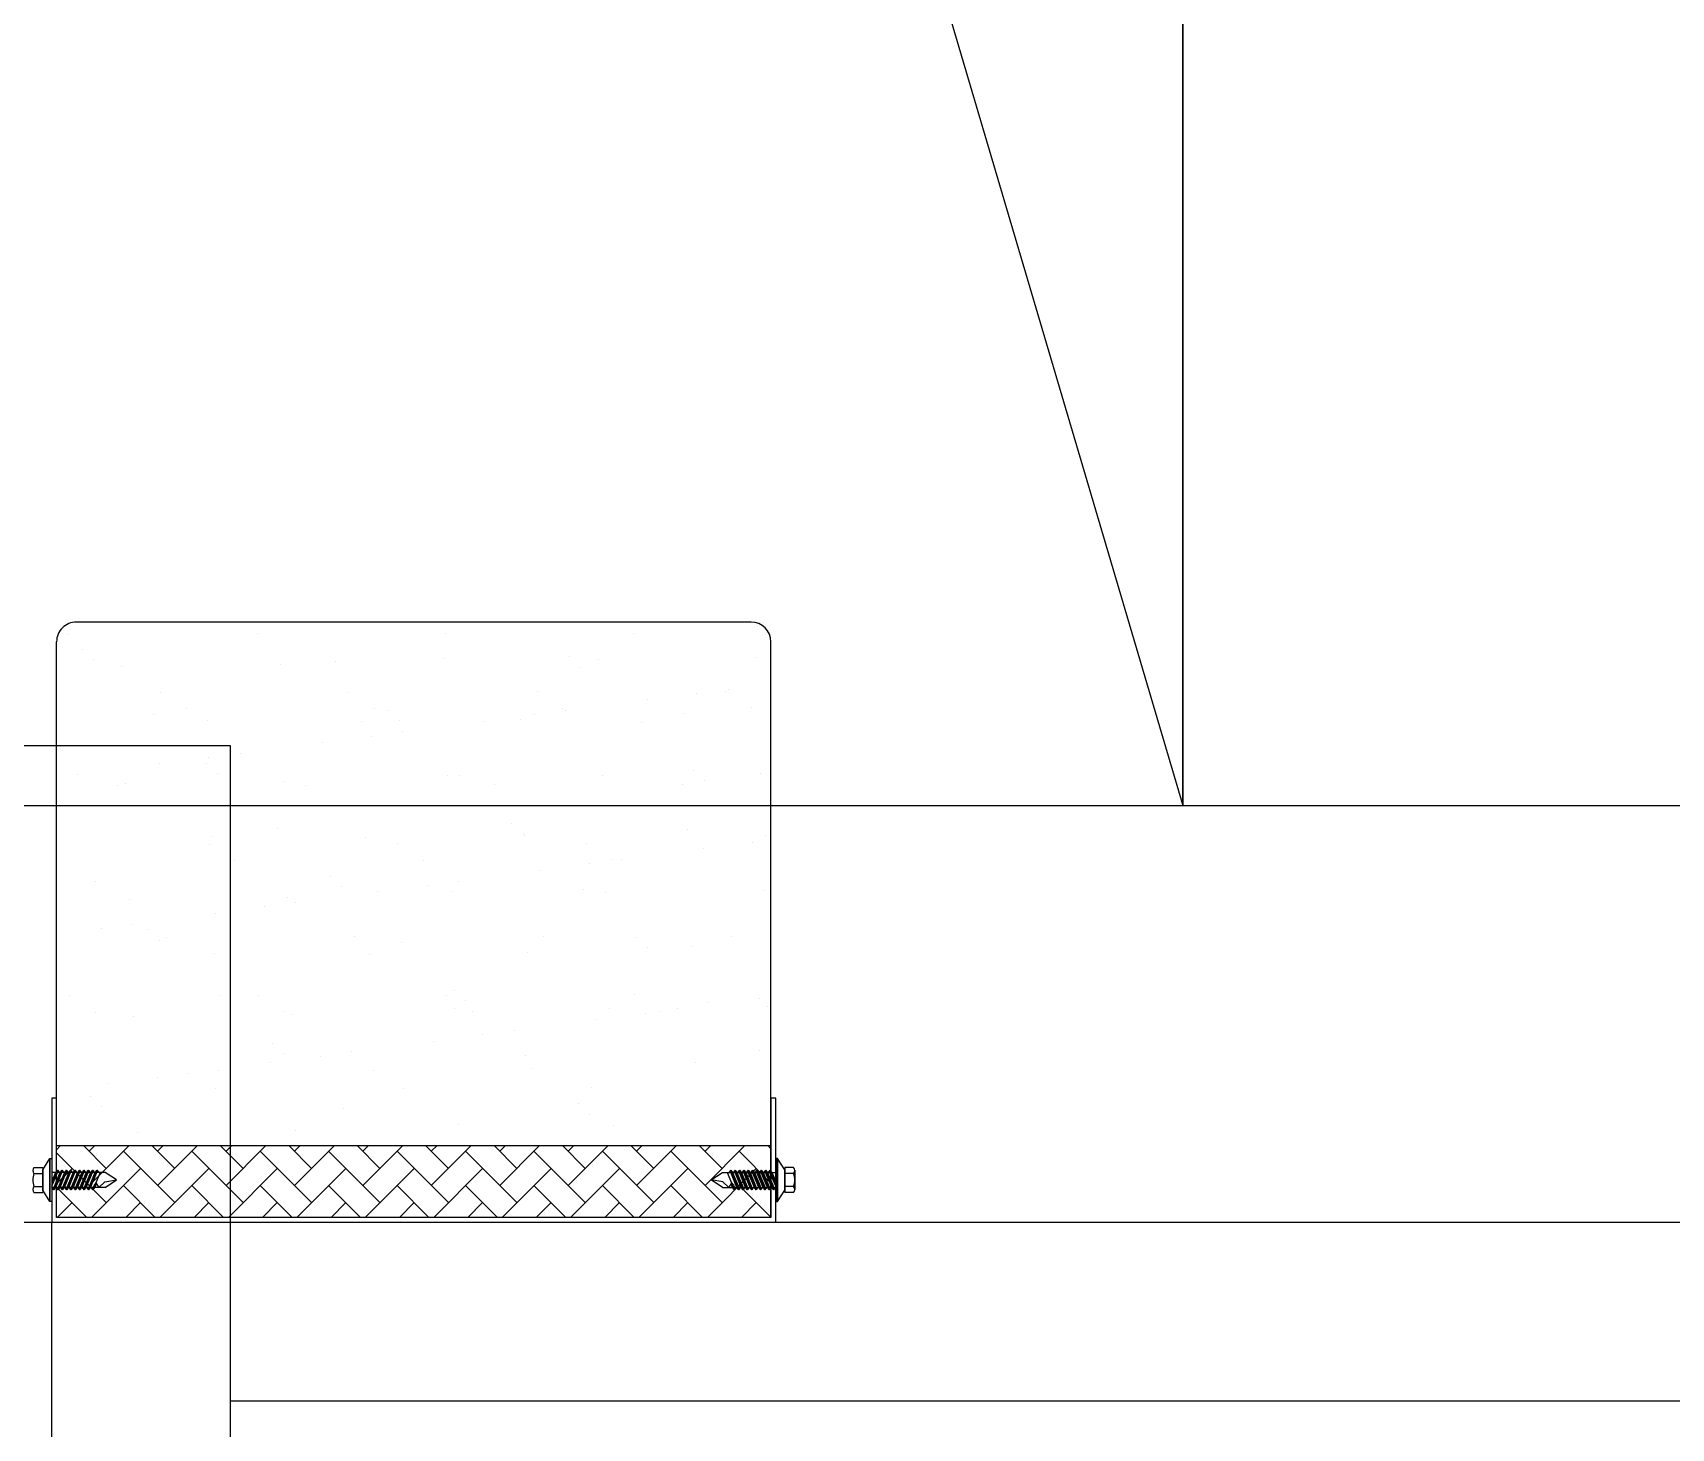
# Model space of a CAD drawing. Header units: millimetres. Extents: x -27104 to 125781, y -3376 to 46996.
# Drawn here: x 118658.16 to 118671.62, y 18692.03 to 18703.49 of the extents above; entities that cross this region are included whole.
import ezdxf

# ---------------------------------------------------------------- set-up
doc = ezdxf.new("R2010")
doc.units = ezdxf.units.MM
doc.header["$LTSCALE"] = 100
doc.header["$MEASUREMENT"] = 0
doc.layers.get('0').update_dxf_attribs({"linetype": 'CONTINUOUS'})
for name, color, linetype in [('ELE7 (0.07)', 8, 'CONTINUOUS'), ('ELE9', 9, 'CONTINUOUS'), ('FIN(패널-T75 글라스울)', 6, 'CONTINUOUS'), ('OVERHEAD DOOR - ELE', 9, 'CONTINUOUS'), ('OVERHEAD DOOR - ETC', 252, 'CONTINUOUS'), ('주차-화물', 251, 'CONTINUOUS')]:
    doc.layers.add(name, color=color, linetype=linetype)

# ---------------------------------------------------------------- blocks, each defined once
blk = doc.blocks.new('A$C9dd89177')
at = {"layer": '주차-화물', "ltscale": 0.1}
blk.add_lwpolyline([(-0.0097447670996189, 7.44112767279e-05), (10999.9902552329, 7.44112767279e-05), (10999.9902552329, 3250.000074411277), (-0.0097447680309415, 3250.000074411277), (-0.0097447670996189, 7.44112767279e-05), (10999.9902552329, 3250.000074411277)], dxfattribs=at)
blk = doc.blocks.new('A$Ca9da7916')
at = {"layer": 'ELE7 (0.07)', "ltscale": 0.002}
blk.add_line((227.000772931613, 4275.000364996493), (227.0007729325371, 6725.000365003943), dxfattribs=at)
at = {"layer": 'FIN(패널-T75 글라스울)'}
for p, q in [((227.0007730070429, 6650.0003650859), (227.0007730070429, 7675.0003650859)), ((302.0007730061116, 6725.0003650859), (302.0007730061116, 7675.0003650859)), ((702.0007728915589, 6725.0003650859), (227.0007729325371, 6725.0003650859)), ((702.0007728878336, 6650.0003650859), (227.0007729325371, 6650.0003650859))]:
    blk.add_line(p, q, dxfattribs=at)
at = {"layer": 'OVERHEAD DOOR - ELE', "ltscale": 0.002}
for p, q in [((27.0007729334684, 6725.000365003943), (27.00077293161303, 4275.000364996493)), ((227.0007729325371, 6725.000365003943), (27.00077293253707, 6725.000365003943))]:
    blk.add_line(p, q, dxfattribs=at)
at = {"layer": 'OVERHEAD DOOR - ETC'}
for p, q in [((205.0037936139779, 6957.800365209579), (200.3037936109977, 6954.800365209579)), ((204.0537936109977, 6961.50036521256), (204.0537936109977, 6957.800365209579)), ((204.0537936109977, 6957.800365209579), (214.5537936109977, 6957.800365209579)), ((213.6037936080174, 6957.800365209579), (205.0037936139779, 6957.800365209579)), ((205.23347421176, 6962.00036522001), (213.3741130027847, 6962.00036522001)), ((206.5902473498063, 6961.50036521256), (206.5902473498063, 6957.800365209579)), ((212.017339872189, 6961.50036521256), (212.017339872189, 6957.800365209579)), ((218.3037936109977, 6954.800365209579), (213.6037936080174, 6957.800365209579)), ((214.5537936109977, 6961.50036521256), (214.5537936109977, 6957.800365209579)), ((225.0007729325371, 6952.00036521256), (-16.66589373909665, 6952.00036521256)), ((195.0007729250865, 6952.00036521256), (195.0007729325371, 6652.00036522001)), ((195.0007729325371, 6952.00036521256), (225.0007729325371, 6952.00036521256)), ((218.3037936109977, 6954.800365209579), (200.3037936109977, 6954.800365209579)), ((200.3037936109977, 6954.800365209579), (200.3037936109977, 6954.00036521256)), ((200.3037936109977, 6954.800365209579), (218.3037936109977, 6954.800365209579)), ((200.3037936109977, 6954.00036521256), (218.3037936109977, 6954.00036521256)), ((205.1537936050372, 6951.600485667586), (211.0583949480133, 6954.00036521256)), ((205.1537936050372, 6949.767485670745), (213.4537936095076, 6953.184911541641)), ((205.1537936050372, 6949.767485670745), (213.4537936095076, 6953.184911541641)), ((205.1537936050372, 6951.600485667586), (206.1537936050372, 6952.404585875571)), ((206.1537936050372, 6951.198435567319), (205.1537936050372, 6951.600485667586)), ((205.1537936050372, 6951.600485667586), (206.1537936050372, 6950.796385459602)), ((206.1537936050372, 6951.600485667586), (205.1537936050372, 6951.600485667586)), ((205.1537936050372, 6947.934485666454), (213.4537936095076, 6951.3519115448)), ((205.1537936050372, 6947.934485666454), (213.4537936095076, 6951.3519115448)), ((205.1537936050372, 6949.767485670745), (206.1537936050372, 6950.571585871279)), ((206.1537936050372, 6949.365435563028), (205.1537936050372, 6949.767485670745)), ((205.1537936050372, 6949.767485670745), (206.1537936050372, 6948.963385462761)), ((206.1537936050372, 6949.767485670745), (205.1537936050372, 6949.767485670745)), ((206.1537936050372, 6952.404585875571), (206.1537936050372, 6954.00036521256)), ((211.939234467216, 6954.00036521256), (206.1537936050372, 6951.600485667586)), ((206.1537936050372, 6952.404585875571), (210.0007729325371, 6954.00036521256)), ((206.1537936050372, 6950.571585871279), (212.4537936095076, 6953.184911541641)), ((212.4537936095076, 6952.380811341107), (206.1537936050372, 6949.767485670745)), ((206.1537936050372, 6950.571585871279), (206.1537936050372, 6951.600485667586)), ((206.1537936050372, 6948.738585874438), (212.4537936095076, 6951.3519115448)), ((212.4537936095076, 6950.547811336815), (206.1537936050372, 6947.934485666454)), ((206.1537936050372, 6948.738585874438), (206.1537936050372, 6949.767485670745)), ((212.4537936095076, 6953.184911541641), (212.4537936095076, 6954.00036521256)), ((213.4537936095076, 6953.184911541641), (212.4537936095076, 6953.989011749625)), ((212.4537936095076, 6953.586961649358), (213.4537936095076, 6953.184911541641)), ((213.4537936095076, 6953.184911541641), (212.4537936095076, 6952.380811341107)), ((212.4537936095076, 6953.184911541641), (213.4537936095076, 6953.184911541641)), ((212.4537936095076, 6951.3519115448), (212.4537936095076, 6952.380811341107)), ((213.4537936095076, 6951.3519115448), (212.4537936095076, 6952.156011752784)), ((212.4537936095076, 6951.753961645067), (213.4537936095076, 6951.3519115448)), ((213.4537936095076, 6951.3519115448), (212.4537936095076, 6950.547811336815)), ((212.4537936095076, 6951.3519115448), (213.4537936095076, 6951.3519115448)), ((212.4537936095076, 6949.518911547959), (212.4537936095076, 6950.547811336815)), ((213.4537936095076, 6949.518911547959), (212.4537936095076, 6950.323011748493)), ((212.4537936095076, 6949.920961648226), (213.4537936095076, 6949.518911547959)), ((218.3037936109977, 6954.00036521256), (218.3037936109977, 6954.800365209579)), ((225.0007729325371, 6952.00036521256), (225.0007729325371, 6652.00036522001)), ((-24.99922706746293, 6943.667031876743), (-24.99922706746293, 6660.333698540926)), ((205.1537936050372, 6946.101485669613), (213.4537936095076, 6949.518911547959)), ((205.1537936050372, 6946.101485669613), (213.4537936095076, 6949.518911547959)), ((205.1537936050372, 6947.934485666454), (206.1537936050372, 6948.738585874438)), ((206.1537936050372, 6947.532435566187), (205.1537936050372, 6947.934485666454)), ((205.1537936050372, 6947.934485666454), (206.1537936050372, 6947.130385458469)), ((206.1537936050372, 6947.934485666454), (205.1537936050372, 6947.934485666454)), ((205.1537936050372, 6944.268485665321), (213.4537936095076, 6947.685911543667)), ((205.1537936050372, 6944.268485665321), (213.4537936095076, 6947.685911543667)), ((205.1537936050372, 6946.101485669613), (206.1537936050372, 6946.905585870147)), ((206.1537936050372, 6945.699435561895), (205.1537936050372, 6946.101485669613)), ((205.1537936050372, 6946.101485669613), (206.1537936050372, 6945.297385461628)), ((206.1537936050372, 6946.101485669613), (205.1537936050372, 6946.101485669613)), ((205.1537936050372, 6942.43548566848), (213.4537936095076, 6945.852911546826)), ((205.1537936050372, 6942.43548566848), (213.4537936095076, 6945.852911546826)), ((205.1537936050372, 6944.268485665321), (206.1537936050372, 6945.072585873306)), ((206.1537936050372, 6943.866435565054), (205.1537936050372, 6944.268485665321)), ((205.1537936050372, 6944.268485665321), (206.1537936050372, 6943.464385464787)), ((206.1537936050372, 6944.268485665321), (205.1537936050372, 6944.268485665321)), ((205.1537936050372, 6940.602485664189), (213.4537936095076, 6944.019911542535)), ((205.1537936050372, 6940.602485664189), (213.4537936095076, 6944.019911542535)), ((205.1537936050372, 6942.43548566848), (206.1537936050372, 6943.239585876465)), ((206.1537936050372, 6946.905585870147), (212.4537936095076, 6949.518911547959)), ((212.4537936095076, 6948.714811339974), (206.1537936050372, 6946.101485669613)), ((206.1537936050372, 6946.905585870147), (206.1537936050372, 6947.934485666454)), ((206.1537936050372, 6945.072585873306), (212.4537936095076, 6947.685911543667)), ((212.4537936095076, 6946.881811335683), (206.1537936050372, 6944.268485665321)), ((206.1537936050372, 6945.072585873306), (206.1537936050372, 6946.101485669613)), ((206.1537936050372, 6943.239585876465), (212.4537936095076, 6945.852911546826)), ((212.4537936095076, 6945.048811338842), (206.1537936050372, 6942.43548566848)), ((206.1537936050372, 6943.239585876465), (206.1537936050372, 6944.268485665321)), ((206.1537936050372, 6941.406585872173), (212.4537936095076, 6944.019911542535)), ((212.4537936095076, 6943.21581133455), (206.1537936050372, 6940.602485664189)), ((213.4537936095076, 6949.518911547959), (212.4537936095076, 6948.714811339974)), ((212.4537936095076, 6949.518911547959), (213.4537936095076, 6949.518911547959)), ((212.4537936095076, 6947.685911543667), (212.4537936095076, 6948.714811339974)), ((213.4537936095076, 6947.685911543667), (212.4537936095076, 6948.490011751652)), ((212.4537936095076, 6948.087961643934), (213.4537936095076, 6947.685911543667)), ((213.4537936095076, 6947.685911543667), (212.4537936095076, 6946.881811335683)), ((212.4537936095076, 6947.685911543667), (213.4537936095076, 6947.685911543667)), ((212.4537936095076, 6945.852911546826), (212.4537936095076, 6946.881811335683)), ((213.4537936095076, 6945.852911546826), (212.4537936095076, 6946.65701174736)), ((212.4537936095076, 6946.254961647093), (213.4537936095076, 6945.852911546826)), ((213.4537936095076, 6945.852911546826), (212.4537936095076, 6945.048811338842)), ((212.4537936095076, 6945.852911546826), (213.4537936095076, 6945.852911546826)), ((212.4537936095076, 6944.019911542535), (212.4537936095076, 6945.048811338842)), ((213.4537936095076, 6944.019911542535), (212.4537936095076, 6944.824011750519)), ((212.4537936095076, 6944.421961650252), (213.4537936095076, 6944.019911542535)), ((213.4537936095076, 6944.019911542535), (212.4537936095076, 6943.21581133455)), ((212.4537936095076, 6944.019911542535), (213.4537936095076, 6944.019911542535)), ((212.4537936095076, 6942.186911545694), (212.4537936095076, 6943.21581133455)), ((213.4537936095076, 6942.186911545694), (212.4537936095076, 6942.991011753678)), ((206.1537936050372, 6942.033435560763), (205.1537936050372, 6942.43548566848)), ((205.1537936050372, 6942.43548566848), (206.1537936050372, 6941.631385460496)), ((206.1537936050372, 6942.43548566848), (205.1537936050372, 6942.43548566848)), ((205.1537936050372, 6938.769485667348), (213.4537936095076, 6942.186911545694)), ((205.1537936050372, 6938.769485667348), (213.4537936095076, 6942.186911545694)), ((205.1537936050372, 6940.602485664189), (206.1537936050372, 6941.406585872173)), ((206.1537936050372, 6940.200435563922), (205.1537936050372, 6940.602485664189)), ((205.1537936050372, 6940.602485664189), (206.1537936050372, 6939.798385463655)), ((206.1537936050372, 6940.602485664189), (205.1537936050372, 6940.602485664189)), ((205.1537936050372, 6936.936485670507), (213.4537936095076, 6940.353911541402)), ((205.1537936050372, 6936.936485670507), (213.4537936095076, 6940.353911541402)), ((205.1537936050372, 6938.769485667348), (206.1537936050372, 6939.573585875332)), ((206.1537936050372, 6938.367435567081), (205.1537936050372, 6938.769485667348)), ((205.1537936050372, 6938.769485667348), (206.1537936050372, 6937.965385459363)), ((206.1537936050372, 6938.769485667348), (205.1537936050372, 6938.769485667348)), ((205.1537936050372, 6935.103485666215), (213.4537936095076, 6938.520911544561)), ((205.1537936050372, 6935.103485666215), (213.4537936095076, 6938.520911544561)), ((205.1537936050372, 6936.936485670507), (206.1537936050372, 6937.740585871041)), ((206.1537936050372, 6936.534435562789), (205.1537936050372, 6936.936485670507)), ((205.1537936050372, 6936.936485670507), (206.1537936050372, 6936.132385462523)), ((206.1537936050372, 6936.936485670507), (205.1537936050372, 6936.936485670507)), ((205.1537936050372, 6935.103485666215), (206.1537936050372, 6935.9075858742)), ((206.1537936050372, 6941.406585872173), (206.1537936050372, 6942.43548566848)), ((206.1537936050372, 6939.573585875332), (212.4537936095076, 6942.186911545694)), ((212.4537936095076, 6941.382811337709), (206.1537936050372, 6938.769485667348)), ((206.1537936050372, 6939.573585875332), (206.1537936050372, 6940.602485664189)), ((206.1537936050372, 6937.740585871041), (212.4537936095076, 6940.353911541402)), ((212.4537936095076, 6939.549811340868), (206.1537936050372, 6936.936485670507)), ((206.1537936050372, 6937.740585871041), (206.1537936050372, 6938.769485667348)), ((206.1537936050372, 6935.9075858742), (212.4537936095076, 6938.520911544561)), ((212.4537936095076, 6937.716811336577), (206.1537936050372, 6935.103485666215)), ((206.1537936050372, 6935.9075858742), (206.1537936050372, 6936.936485670507)), ((210.4456276316123, 6935.449335128069), (213.4537936095076, 6936.68791154772)), ((210.4456276316123, 6935.449335128069), (213.4537936095076, 6936.68791154772)), ((210.4456276316123, 6935.449335128069), (211.4456276316123, 6936.253435336053)), ((211.4456276316123, 6936.253435336053), (212.4537936095076, 6936.68791154772)), ((212.4537936095076, 6935.883811339736), (211.4456276316123, 6935.449335128069)), ((212.4537936095076, 6942.588961645961), (213.4537936095076, 6942.186911545694)), ((213.4537936095076, 6942.186911545694), (212.4537936095076, 6941.382811337709)), ((212.4537936095076, 6942.186911545694), (213.4537936095076, 6942.186911545694)), ((212.4537936095076, 6940.353911541402), (212.4537936095076, 6941.382811337709)), ((213.4537936095076, 6940.353911541402), (212.4537936095076, 6941.158011749387)), ((212.4537936095076, 6940.75596164912), (213.4537936095076, 6940.353911541402)), ((213.4537936095076, 6940.353911541402), (212.4537936095076, 6939.549811340868)), ((212.4537936095076, 6940.353911541402), (213.4537936095076, 6940.353911541402)), ((212.4537936095076, 6938.520911544561), (212.4537936095076, 6939.549811340868)), ((213.4537936095076, 6938.520911544561), (212.4537936095076, 6939.325011752546)), ((212.4537936095076, 6938.922961644828), (213.4537936095076, 6938.520911544561)), ((213.4537936095076, 6938.520911544561), (212.4537936095076, 6937.716811336577)), ((212.4537936095076, 6938.520911544561), (213.4537936095076, 6938.520911544561)), ((212.4537936095076, 6936.68791154772), (212.4537936095076, 6937.716811336577)), ((213.4537936095076, 6936.68791154772), (212.4537936095076, 6937.492011748254)), ((212.4537936095076, 6937.089961647987), (213.4537936095076, 6936.68791154772)), ((213.4537936095076, 6936.68791154772), (212.4537936095076, 6935.883811339736)), ((212.4537936095076, 6936.68791154772), (213.4537936095076, 6936.68791154772)), ((212.4537936095076, 6931.631365209818), (212.4537936095076, 6935.883811339736)), ((206.1537936050372, 6934.701435565948), (205.1537936050372, 6935.103485666215)), ((205.1537936050372, 6935.103485666215), (206.1537936050372, 6934.299385458231)), ((206.1537936050372, 6935.103485666215), (205.1537936050372, 6935.103485666215)), ((206.1537936050372, 6933.672535769641), (210.4420960489588, 6935.477058231831)), ((206.1537936050372, 6931.631365209818), (206.1537936050372, 6935.103485666215)), ((209.3037936109977, 6926.831365212798), (206.1537936050372, 6931.631365209818)), ((210.0357280094104, 6931.804696731269), (209.3037936109977, 6926.831365212798)), ((212.4537936095076, 6931.631365209818), (209.3037936109977, 6926.831365212798)), ((212.4537936095076, 6934.305701546371), (210.0357280094104, 6931.804696731269)), ((210.4420960489588, 6935.477058231831), (212.4537936095076, 6934.305701546371)), ((211.4456276316123, 6935.449335128069), (210.4456276316123, 6935.449335128069)), ((209.3037936109977, 6677.169365212321), (206.1537936050372, 6672.369365215302)), ((212.4537936095076, 6672.369365215302), (209.3037936109977, 6677.169365212321)), ((210.0357280094104, 6672.19603369385), (209.3037936109977, 6677.169365212321)), ((205.1537936050372, 6668.897244758904), (206.1537936050372, 6669.701344966888)), ((206.1537936050372, 6669.299294859171), (205.1537936050372, 6668.897244758904)), ((205.1537936050372, 6668.897244758904), (213.4537936095076, 6665.479818880558)), ((205.1537936050372, 6668.897244758904), (213.4537936095076, 6665.479818880558)), ((206.1537936050372, 6668.897244758904), (205.1537936050372, 6668.897244758904)), ((205.1537936050372, 6668.897244758904), (206.1537936050372, 6668.09314455092)), ((205.1537936050372, 6667.064244754612), (206.1537936050372, 6667.868344962597)), ((206.1537936050372, 6672.369365215302), (206.1537936050372, 6668.897244758904)), ((206.1537936050372, 6670.328194655478), (210.4420960489588, 6668.523672193289)), ((212.4537936095076, 6666.283919088542), (206.1537936050372, 6668.897244758904)), ((206.1537936050372, 6668.09314455092), (206.1537936050372, 6667.064244754612)), ((206.1537936050372, 6668.09314455092), (212.4537936095076, 6665.479818880558)), ((212.4537936095076, 6669.695028878748), (210.0357280094104, 6672.19603369385)), ((210.4420960489588, 6668.523672193289), (212.4537936095076, 6669.695028878748)), ((210.4456276316123, 6668.55139529705), (213.4537936095076, 6667.312818877399)), ((210.4456276316123, 6668.55139529705), (213.4537936095076, 6667.312818877399)), ((211.4456276316123, 6668.55139529705), (210.4456276316123, 6668.55139529705)), ((210.4456276316123, 6668.55139529705), (211.4456276316123, 6667.747295089066)), ((212.4537936095076, 6668.116919085383), (211.4456276316123, 6668.55139529705)), ((211.4456276316123, 6667.747295089066), (212.4537936095076, 6667.312818877399)), ((212.4537936095076, 6672.369365215302), (212.4537936095076, 6668.116919085383)), ((213.4537936095076, 6667.312818877399), (212.4537936095076, 6668.116919085383)), ((206.1537936050372, 6667.46629486233), (205.1537936050372, 6667.064244754612)), ((205.1537936050372, 6667.064244754612), (213.4537936095076, 6663.646818883717)), ((205.1537936050372, 6667.064244754612), (213.4537936095076, 6663.646818883717)), ((206.1537936050372, 6667.064244754612), (205.1537936050372, 6667.064244754612)), ((205.1537936050372, 6667.064244754612), (206.1537936050372, 6666.260144554079)), ((205.1537936050372, 6665.231244757771), (206.1537936050372, 6666.035344965756)), ((206.1537936050372, 6665.633294858038), (205.1537936050372, 6665.231244757771)), ((205.1537936050372, 6665.231244757771), (213.4537936095076, 6661.813818879426)), ((205.1537936050372, 6665.231244757771), (213.4537936095076, 6661.813818879426)), ((206.1537936050372, 6665.231244757771), (205.1537936050372, 6665.231244757771)), ((205.1537936050372, 6665.231244757771), (206.1537936050372, 6664.427144549787)), ((205.1537936050372, 6663.398244760931), (206.1537936050372, 6664.202344961464)), ((206.1537936050372, 6663.800294861197), (205.1537936050372, 6663.398244760931)), ((205.1537936050372, 6663.398244760931), (213.4537936095076, 6659.980818882585)), ((205.1537936050372, 6663.398244760931), (213.4537936095076, 6659.980818882585)), ((206.1537936050372, 6663.398244760931), (205.1537936050372, 6663.398244760931)), ((205.1537936050372, 6663.398244760931), (206.1537936050372, 6662.594144552946)), ((205.1537936050372, 6661.565244756639), (206.1537936050372, 6662.369344964623)), ((206.1537936050372, 6661.967294864357), (205.1537936050372, 6661.565244756639)), ((205.1537936050372, 6661.565244756639), (213.4537936095076, 6658.147818878293)), ((205.1537936050372, 6661.565244756639), (213.4537936095076, 6658.147818878293)), ((206.1537936050372, 6661.565244756639), (205.1537936050372, 6661.565244756639)), ((205.1537936050372, 6661.565244756639), (206.1537936050372, 6660.761144548655)), ((212.4537936095076, 6664.450919084251), (206.1537936050372, 6667.064244754612)), ((206.1537936050372, 6666.260144554079), (206.1537936050372, 6665.231244757771)), ((206.1537936050372, 6666.260144554079), (212.4537936095076, 6663.646818883717)), ((212.4537936095076, 6662.61791908741), (206.1537936050372, 6665.231244757771)), ((206.1537936050372, 6664.427144549787), (206.1537936050372, 6663.398244760931)), ((206.1537936050372, 6664.427144549787), (212.4537936095076, 6661.813818879426)), ((212.4537936095076, 6660.784919090569), (206.1537936050372, 6663.398244760931)), ((206.1537936050372, 6662.594144552946), (206.1537936050372, 6661.565244756639)), ((206.1537936050372, 6662.594144552946), (212.4537936095076, 6659.980818882585)), ((212.4537936095076, 6658.951919086277), (206.1537936050372, 6661.565244756639)), ((206.1537936050372, 6660.761144548655), (206.1537936050372, 6659.732244759798)), ((206.1537936050372, 6660.761144548655), (212.4537936095076, 6658.147818878293)), ((212.4537936095076, 6667.312818877399), (212.4537936095076, 6666.283919088542)), ((212.4537936095076, 6667.312818877399), (213.4537936095076, 6667.312818877399)), ((212.4537936095076, 6666.910768777132), (213.4537936095076, 6667.312818877399)), ((213.4537936095076, 6667.312818877399), (212.4537936095076, 6666.508718676865)), ((213.4537936095076, 6665.479818880558), (212.4537936095076, 6666.283919088542)), ((212.4537936095076, 6665.479818880558), (212.4537936095076, 6664.450919084251)), ((212.4537936095076, 6665.077768780291), (213.4537936095076, 6665.479818880558)), ((213.4537936095076, 6665.479818880558), (212.4537936095076, 6664.675718672574)), ((212.4537936095076, 6665.479818880558), (213.4537936095076, 6665.479818880558)), ((213.4537936095076, 6663.646818883717), (212.4537936095076, 6664.450919084251)), ((212.4537936095076, 6663.646818883717), (212.4537936095076, 6662.61791908741)), ((212.4537936095076, 6663.244768776), (213.4537936095076, 6663.646818883717)), ((213.4537936095076, 6663.646818883717), (212.4537936095076, 6662.842718675733)), ((212.4537936095076, 6663.646818883717), (213.4537936095076, 6663.646818883717)), ((213.4537936095076, 6661.813818879426), (212.4537936095076, 6662.61791908741)), ((212.4537936095076, 6661.813818879426), (212.4537936095076, 6660.784919090569)), ((212.4537936095076, 6661.813818879426), (213.4537936095076, 6661.813818879426)), ((212.4537936095076, 6661.411768779159), (213.4537936095076, 6661.813818879426)), ((213.4537936095076, 6661.813818879426), (212.4537936095076, 6661.009718671441)), ((213.4537936095076, 6659.980818882585), (212.4537936095076, 6660.784919090569)), ((205.1537936050372, 6659.732244759798), (206.1537936050372, 6660.536344960332)), ((206.1537936050372, 6660.134294860065), (205.1537936050372, 6659.732244759798)), ((205.1537936050372, 6659.732244759798), (213.4537936095076, 6656.314818881452)), ((205.1537936050372, 6659.732244759798), (213.4537936095076, 6656.314818881452)), ((206.1537936050372, 6659.732244759798), (205.1537936050372, 6659.732244759798)), ((205.1537936050372, 6659.732244759798), (206.1537936050372, 6658.928144551814)), ((205.1537936050372, 6657.899244755507), (206.1537936050372, 6658.703344963491)), ((206.1537936050372, 6658.301294863224), (205.1537936050372, 6657.899244755507)), ((205.1537936050372, 6657.899244755507), (213.4537936095076, 6654.481818877161)), ((205.1537936050372, 6657.899244755507), (213.4537936095076, 6654.481818877161)), ((206.1537936050372, 6657.899244755507), (205.1537936050372, 6657.899244755507)), ((205.1537936050372, 6657.899244755507), (206.1537936050372, 6657.095144554973)), ((205.1537936050372, 6656.066244758666), (206.1537936050372, 6656.87034496665)), ((206.1537936050372, 6656.468294858932), (205.1537936050372, 6656.066244758666)), ((205.1537936050372, 6656.066244758666), (213.4537936095076, 6652.64881888032)), ((205.1537936050372, 6656.066244758666), (213.4537936095076, 6652.64881888032)), ((206.1537936050372, 6656.066244758666), (205.1537936050372, 6656.066244758666)), ((205.1537936050372, 6656.066244758666), (206.1537936050372, 6655.262144550681)), ((205.1537936050372, 6654.233244754374), (206.1537936050372, 6655.037344962358)), ((206.1537936050372, 6654.635294862092), (205.1537936050372, 6654.233244754374)), ((205.1537936050372, 6654.233244754374), (213.4537936095076, 6650.815818883479)), ((205.1537936050372, 6654.233244754374), (213.4537936095076, 6650.815818883479)), ((206.1537936050372, 6654.233244754374), (205.1537936050372, 6654.233244754374)), ((205.1537936050372, 6654.233244754374), (206.1537936050372, 6653.42914455384)), ((212.4537936095076, 6657.118919089437), (206.1537936050372, 6659.732244759798)), ((206.1537936050372, 6658.928144551814), (206.1537936050372, 6657.899244755507)), ((206.1537936050372, 6658.928144551814), (212.4537936095076, 6656.314818881452)), ((212.4537936095076, 6655.285919085145), (206.1537936050372, 6657.899244755507)), ((206.1537936050372, 6657.095144554973), (206.1537936050372, 6656.066244758666)), ((206.1537936050372, 6657.095144554973), (212.4537936095076, 6654.481818877161)), ((212.4537936095076, 6653.452919088304), (206.1537936050372, 6656.066244758666)), ((206.1537936050372, 6655.262144550681), (206.1537936050372, 6654.233244754374)), ((206.1537936050372, 6655.262144550681), (212.4537936095076, 6652.64881888032)), ((212.4537936095076, 6651.619919084013), (206.1537936050372, 6654.233244754374)), ((212.4537936095076, 6659.980818882585), (212.4537936095076, 6658.951919086277)), ((212.4537936095076, 6659.578768774867), (213.4537936095076, 6659.980818882585)), ((213.4537936095076, 6659.980818882585), (212.4537936095076, 6659.1767186746)), ((212.4537936095076, 6659.980818882585), (213.4537936095076, 6659.980818882585)), ((213.4537936095076, 6658.147818878293), (212.4537936095076, 6658.951919086277)), ((212.4537936095076, 6658.147818878293), (212.4537936095076, 6657.118919089437)), ((212.4537936095076, 6657.745768778026), (213.4537936095076, 6658.147818878293)), ((213.4537936095076, 6658.147818878293), (212.4537936095076, 6657.343718677759)), ((212.4537936095076, 6658.147818878293), (213.4537936095076, 6658.147818878293)), ((213.4537936095076, 6656.314818881452), (212.4537936095076, 6657.118919089437)), ((212.4537936095076, 6656.314818881452), (212.4537936095076, 6655.285919085145)), ((212.4537936095076, 6655.912768781185), (213.4537936095076, 6656.314818881452)), ((213.4537936095076, 6656.314818881452), (212.4537936095076, 6655.510718673468)), ((212.4537936095076, 6656.314818881452), (213.4537936095076, 6656.314818881452)), ((213.4537936095076, 6654.481818877161), (212.4537936095076, 6655.285919085145)), ((212.4537936095076, 6654.481818877161), (212.4537936095076, 6653.452919088304)), ((212.4537936095076, 6654.079768776894), (213.4537936095076, 6654.481818877161)), ((213.4537936095076, 6654.481818877161), (212.4537936095076, 6653.677718676627)), ((212.4537936095076, 6654.481818877161), (213.4537936095076, 6654.481818877161)), ((225.0007729325371, 6652.00036521256), (-16.66589373909665, 6652.00036521256)), ((225.0007729325371, 6652.00036522001), (195.0007729325371, 6652.00036522001)), ((200.3037936109977, 6649.20036521554), (200.3037936109977, 6650.00036521256)), ((200.3037936109977, 6650.00036521256), (218.3037936109977, 6650.00036521256)), ((218.3037936109977, 6649.20036521554), (200.3037936109977, 6649.20036521554)), ((205.0037936139779, 6646.20036521554), (200.3037936109977, 6649.20036521554)), ((200.3037936109977, 6649.20036521554), (218.3037936109977, 6649.20036521554)), ((205.1537936050372, 6652.400244757533), (206.1537936050372, 6653.204344965518)), ((206.1537936050372, 6652.8022948578), (205.1537936050372, 6652.400244757533)), ((205.1537936050372, 6652.400244757533), (211.0583949480133, 6650.00036521256)), ((206.1537936050372, 6652.400244757533), (205.1537936050372, 6652.400244757533)), ((205.1537936050372, 6652.400244757533), (206.1537936050372, 6651.596144549549)), ((206.1537936050372, 6653.42914455384), (206.1537936050372, 6652.400244757533)), ((206.1537936050372, 6653.42914455384), (212.4537936095076, 6650.815818883479)), ((211.939234467216, 6650.00036521256), (206.1537936050372, 6652.400244757533)), ((206.1537936050372, 6651.596144549549), (206.1537936050372, 6650.00036521256)), ((206.1537936050372, 6651.596144549549), (210.0007729325371, 6650.00036521256)), ((213.4537936095076, 6652.64881888032), (212.4537936095076, 6653.452919088304)), ((212.4537936095076, 6652.64881888032), (212.4537936095076, 6651.619919084013)), ((212.4537936095076, 6652.246768780053), (213.4537936095076, 6652.64881888032)), ((213.4537936095076, 6652.64881888032), (212.4537936095076, 6651.844718672335)), ((212.4537936095076, 6652.64881888032), (213.4537936095076, 6652.64881888032)), ((213.4537936095076, 6650.815818883479), (212.4537936095076, 6651.619919084013)), ((212.4537936095076, 6650.815818883479), (212.4537936095076, 6650.00036521256)), ((212.4537936095076, 6650.413768775761), (213.4537936095076, 6650.815818883479)), ((213.4537936095076, 6650.815818883479), (212.4537936095076, 6650.011718675494)), ((212.4537936095076, 6650.815818883479), (213.4537936095076, 6650.815818883479)), ((218.3037936109977, 6649.20036521554), (213.6037936080174, 6646.20036521554)), ((218.3037936109977, 6650.00036521256), (218.3037936109977, 6649.20036521554)), ((204.0537936109977, 6646.20036521554), (214.5537936109977, 6646.20036521554)), ((204.0537936109977, 6642.50036521256), (204.0537936109977, 6646.20036521554)), ((213.6037936080174, 6646.20036521554), (205.0037936139779, 6646.20036521554)), ((206.5902473498063, 6642.50036521256), (206.5902473498063, 6646.20036521554)), ((212.017339872189, 6642.50036521256), (212.017339872189, 6646.20036521554)), ((214.5537936109977, 6642.50036521256), (214.5537936109977, 6646.20036521554))]:
    blk.add_line(p, q, dxfattribs=at)
at = {"layer": 'OVERHEAD DOOR - ETC', "ltscale": 0.002}
for p, q in [((136.6454361472206, 6950.759960800409), (136.6454361472206, 6950.759960800409)), ((227.0007729325371, 6954.00036521256), (175.0007729325371, 6954.00036521256)), ((175.0007729325371, 6954.00036521256), (175.0007729325371, 6952.00036521256)), ((175.0007729325371, 6952.00036521256), (225.0007729325371, 6952.00036521256)), ((195.0007729399877, 6950.788594447076), (196.2125436980205, 6952.000365205109)), ((197.2603260856049, 6938.67973780632), (210.5809534843938, 6952.000365197659)), ((211.6287358719783, 6938.67973779887), (224.9493632782178, 6952.000365205109)), ((225.0007729325371, 6952.00036521256), (225.0007729325371, 6652.00036521256)), ((227.0007729325371, 6650.00036521256), (227.0007729325371, 6954.00036521256)), ((-10.17853504606319, 6945.959866911173), (-10.17853504606319, 6945.959866911173)), ((11.05132902599144, 6943.654385782778), (11.05132902599144, 6943.654385782778)), ((38.76278867758083, 6947.559898212552), (38.76278867758083, 6947.559898212552)), ((64.85039470530319, 6949.548174098134), (64.85039470530319, 6949.548174098134)), ((67.5565528366642, 6944.348539620638), (67.5565528366642, 6944.348539620638)), ((87.70411241612601, 6949.159929506481), (87.70411241612601, 6949.159929506481)), ((132.9564456809239, 6947.117426820099), (132.9564456809239, 6947.117426820099)), ((155.0968924742119, 6947.350832484663), (155.0968924742119, 6947.350832484663)), ((204.4445359166639, 6945.863937757909), (225.0007729399877, 6925.30770073086)), ((218.8129457104878, 6945.863937750459), (225.0007729399877, 6939.676110520959)), ((195.0007729288118, 6940.939290948212), (211.6287408191638, 6924.311323054135)), ((3.13469274527597, 6934.150756083429), (3.13469274527597, 6934.150756083429)), ((4.227624000974174, 6932.943314418197), (4.227624000974174, 6932.943314418197)), ((106.8706363197343, 6935.410910800099), (106.8706363197343, 6935.410910800099)), ((195.0007729325371, 6922.051774859428), (204.4445309769289, 6931.495532907546)), ((197.2603260818796, 6909.942918211222), (218.8129407707529, 6931.495532900095)), ((41.68440648726391, 6924.266934216022), (41.68440648726391, 6924.266934216022)), ((70.27515236846375, 6923.698726050556), (70.27515236846375, 6923.698726050556)), ((134.8481027726011, 6925.253156147897), (134.8481027726011, 6925.253156147897)), ((195.0007729325371, 6926.570881150663), (197.2603310253398, 6924.311323061585)), ((211.6287358794289, 6909.942918211222), (225.0007729288118, 6923.31495526433)), ((4.875259516753431, 6920.929838858545), (4.875259516753431, 6920.929838858545)), ((13.32452620378899, 6915.330081149936), (13.32452620378899, 6915.330081149936)), ((37.39440866745281, 6919.585223130882), (37.39440866745281, 6919.585223130882)), ((62.26584992743301, 6916.930112451315), (62.26584992743301, 6916.930112451315)), ((111.2071736659782, 6918.530143745244), (111.2071736659782, 6918.530143745244)), ((160.1484973970728, 6920.130175039172), (160.1484973970728, 6920.130175039172)), ((204.4445359203892, 6917.127118162811), (225.0007729437129, 6896.570881143212)), ((218.8129457142131, 6917.127118162811), (225.0007729362624, 6910.939290940762)), ((43.2664611283617, 6914.897184163332), (43.2664611283617, 6914.897184163332)), ((137.498496117063, 6912.617128536105), (137.498496117063, 6912.617128536105)), ((195.0007729325371, 6912.202471353114), (211.6287408117132, 6895.574503473938)), ((138.403397908427, 6905.582602031529), (138.403397908427, 6905.582602031529)), ((195.0007729399877, 6893.31495527178), (204.4445309843795, 6902.758713319898)), ((197.2603260856049, 6881.206098631024), (218.8129407744782, 6902.758713319898)), ((7.593859048552986, 6900.280025288463), (7.593859048552986, 6900.280025288463)), ((17.145618965842, 6897.487546794116), (17.145618965842, 6897.487546794116)), ((107.3921167347507, 6895.290205180645), (107.3921167347507, 6895.290205180645)), ((111.6821145545618, 6899.971916273236), (111.6821145545618, 6899.971916273236)), ((131.5796928834097, 6894.871530666947), (131.5796928834097, 6894.871530666947)), ((139.2390628885405, 6899.396211303771), (139.2390628885405, 6899.396211303771)), ((195.0007729325371, 6897.834061570466), (197.2603310290651, 6895.574503473938)), ((-20.33771409281326, 6894.383457519114), (-20.33771409281326, 6894.383457519114)), ((74.81720280460286, 6889.198427759111), (74.81720280460286, 6889.198427759111)), ((204.4445359241145, 6888.390298575163), (225.0007729325371, 6867.834061563015)), ((211.6287358757036, 6881.206098631024), (225.0007729325371, 6894.578135684133)), ((218.8129457067625, 6888.390298575163), (225.0007729362624, 6882.202471345663)), ((39.61084470710921, 6881.073083914816), (39.61084470710921, 6881.073083914816)), ((74.79922269842791, 6885.068875402212), (74.79922269842791, 6885.068875402212)), ((88.55216843075323, 6882.673115216196), (88.55216843075323, 6882.673115216196)), ((137.4934921692984, 6884.273146510124), (137.4934921692984, 6884.273146510124)), ((186.434815900393, 6885.873177804053), (186.434815900393, 6885.873177804053)), ((195.0007729288118, 6883.465651772916), (211.6287408191638, 6866.837683878839)), ((-9.33047902771068, 6879.473052620888), (-9.33047902771068, 6879.473052620888)), ((67.97551767341065, 6874.357804037631), (67.97551767341065, 6874.357804037631)), ((76.55776957608032, 6875.977510534227), (76.55776957608032, 6875.977510534227)), ((141.9576624203401, 6878.746397733688), (141.9576624203401, 6878.746397733688)), ((170.6185300033467, 6876.825400419533), (170.6185300033467, 6876.825400419533)), ((181.6798226218598, 6875.676898337901), (181.6798226218598, 6875.676898337901)), ((195.0007729325371, 6864.578135684133), (204.4445309806542, 6874.02189373225)), ((197.2603260856049, 6852.469279043376), (218.8129407744782, 6874.02189373225)), ((-10.31036707200838, 6867.524595826864), (-10.31036707200838, 6867.524595826864)), ((-6.02036925219727, 6872.206306912005), (-6.02036925219727, 6872.206306912005)), ((87.14332703313994, 6873.19252884388), (87.14332703313994, 6873.19252884388)), ((177.3898248020487, 6870.995187245309), (177.3898248020487, 6870.995187245309)), ((195.0007729325371, 6869.097241975367), (197.2603310253398, 6866.83768388629)), ((11.19504750705528, 6864.555148765445), (11.19504750705528, 6864.555148765445)), ((12.13590948469209, 6865.779726997018), (12.13590948469209, 6865.779726997018)), ((211.6287358794289, 6852.469279043376), (225.0007729288118, 6865.841316096485)), ((4.371342482038017, 6853.844077400863), (4.371342482038017, 6853.844077400863)), ((79.27636910787987, 6855.327696964145), (79.27636910787987, 6855.327696964145)), ((107.0143547896223, 6856.311673760414), (107.0143547896223, 6856.311673760414)), ((195.0007729325371, 6854.728832177818), (211.6287408154385, 6838.100864298642)), ((204.4445359203892, 6859.653478987515), (225.0007729399877, 6839.097241967916)), ((218.8129457142131, 6859.653478987515), (225.0007729362624, 6853.465651765466)), ((13.87647625616955, 6852.558809772134), (13.87647625616955, 6852.558809772134)), ((15.79614895395207, 6846.727393500507), (15.79614895395207, 6846.727393500507)), ((63.97733881510067, 6847.911288961768), (63.97733881510067, 6847.911288961768)), ((64.73747268877196, 6848.327424794436), (64.73747268877196, 6848.327424794436)), ((113.678796412416, 6849.927456095815), (113.678796412416, 6849.927456095815)), ((157.1410351004379, 6848.897510908544), (157.1410351004379, 6848.897510908544)), ((162.6201201509612, 6851.527487389743), (162.6201201509612, 6851.527487389743)), ((59.68734099528956, 6843.229577876627), (59.68734099528956, 6843.229577876627)), ((146.4997128564792, 6844.246099449694), (146.4997128564792, 6844.246099449694)), ((195.0007729399877, 6835.841316103935), (204.4445309843795, 6845.285074152052)), ((195.0007729325371, 6840.36042239517), (197.2603310253398, 6838.100864298642)), ((197.2603260818796, 6823.732459455729), (218.8129407707529, 6845.285074144602)), ((43.41017957962322, 6835.797947131097), (43.41017957962322, 6835.797947131097)), ((211.6287358757036, 6823.732459455729), (225.0007729362624, 6837.104496516287)), ((16.59507578796911, 6831.908996202052), (16.59507578796911, 6831.908996202052)), ((138.5471163820403, 6826.483365021646), (138.5471163820403, 6826.483365021646)), ((148.2402796279566, 6831.02518222481), (148.2402796279566, 6831.02518222481)), ((195.0007729288118, 6825.99201259762), (211.6287408191638, 6809.364044710994)), ((204.4445359203892, 6830.916659399867), (225.0007729325371, 6810.360422387719)), ((218.8129457104878, 6830.916659399867), (225.0007729399877, 6824.728832170367)), ((39.43855129367876, 6821.131901539862), (39.43855129367876, 6821.131901539862)), ((83.81841954401898, 6820.827398680151), (83.81841954401898, 6820.827398680151)), ((129.6850490625875, 6818.934559941292), (129.6850490625875, 6818.934559941292)), ((133.9750468823986, 6823.616271033883), (133.9750468823986, 6823.616271033883)), ((137.1818576622682, 6819.297670334578), (137.1818576622682, 6819.297670334578)), ((186.1231814008133, 6820.897701628506), (186.1231814008133, 6820.897701628506)), ((-20.19399561174941, 6815.284220501781), (-20.19399561174941, 6815.284220501781)), ((-9.642113527290348, 6814.497576437891), (-9.642113527290348, 6814.497576437891)), ((39.29921020380425, 6816.09760773927), (39.29921020380425, 6816.09760773927)), ((88.24053393862414, 6817.697639033198), (88.24053393862414, 6817.697639033198)), ((131.723411357023, 6815.772293657064), (131.723411357023, 6815.772293657064)), ((195.0007729399877, 6807.104496516287), (204.4445309806542, 6816.548254556954)), ((197.2603260856049, 6794.995639868081), (218.8129407744782, 6816.548254556954)), ((74.94294116831588, 6805.969638362527), (74.94294116831588, 6805.969638362527)), ((85.55898631549644, 6807.606481447816), (85.55898631549644, 6807.606481447816)), ((150.9588791597562, 6810.375368647277), (150.9588791597562, 6810.375368647277)), ((195.0007729325371, 6811.623602800071), (197.2603310216145, 6809.364044710994)), ((211.6287358794289, 6794.995639868081), (225.0007729213612, 6808.367676913738)), ((204.4445359166639, 6802.17983981967), (225.0007729399877, 6781.623602792621)), ((218.8129457142131, 6802.179839812219), (225.0007729399877, 6795.992012582719)), ((16.27256307563948, 6795.850661657751), (16.27256307563948, 6795.850661657751)), ((21.13712622410821, 6797.408697918057), (21.13712622410821, 6797.408697918057)), ((68.11923614329862, 6795.258566997945), (68.11923614329862, 6795.258566997945)), ((109.4362593609767, 6796.836883604527), (109.4362593609767, 6796.836883604527)), ((170.7622484732346, 6797.726163394749), (170.7622484732346, 6797.726163394749)), ((195.0007729325371, 6797.255193009973), (211.6287408191638, 6780.627225123346)), ((11.3387659583168, 6785.45591173321), (11.3387659583168, 6785.45591173321)), ((11.98256525582838, 6791.16895057261), (11.98256525582838, 6791.16895057261)), ((88.277585847296, 6786.956667877734), (88.277585847296, 6786.956667877734)), ((163.4681761655884, 6785.040673099458), (163.4681761655884, 6785.040673099458)), ((195.0007729325371, 6778.367676921189), (204.4445309843795, 6787.811434976757)), ((197.2603260818796, 6766.258820280433), (218.8129407707529, 6787.811434969306)), ((16.64420497602987, 6780.240579202771), (16.64420497602987, 6780.240579202771)), ((22.87769299558568, 6784.187780685723), (22.87769299558568, 6784.187780685723)), ((65.58552870712447, 6781.84061050415), (65.58552870712447, 6781.84061050415)), ((114.5268524419444, 6783.44064180553), (114.5268524419444, 6783.44064180553)), ((195.0007729288118, 6782.886783219874), (197.2603310290651, 6780.627225115895)), ((211.6287358719783, 6766.258820272982), (225.0007729325371, 6779.630857333541)), ((4.515060933299537, 6774.744840368629), (4.515060933299537, 6774.744840368629)), ((86.27027114293742, 6771.555643722415), (86.27027114293742, 6771.555643722415)), ((107.1580732632356, 6777.212436750531), (107.1580732632356, 6777.212436750531)), ((155.5009295958953, 6775.875070363283), (155.5009295958953, 6775.875070363283)), ((179.433967420824, 6772.54186566174), (179.433967420824, 6772.54186566174)), ((204.4445359241145, 6773.443020224571), (225.0007729362624, 6752.886783212423)), ((218.8129457142131, 6773.443020232022), (225.0007729325371, 6767.255193009973)), ((-8.266224445782427, 6769.071274228394), (-8.266224445782427, 6769.071274228394)), ((81.98027332312631, 6766.873932637274), (81.98027332312631, 6766.873932637274)), ((195.0007729325371, 6768.518373422325), (211.6287408191638, 6751.890405535698)), ((25.59629252738523, 6763.537967115641), (25.59629252738523, 6763.537967115641)), ((157.2414963673727, 6762.654153138399), (157.2414963673727, 6762.654153138399)), ((195.0007729399877, 6749.630857340991), (204.4445309769289, 6759.074615381658)), ((197.2603260818796, 6737.522000692785), (218.8129407707529, 6759.074615381658)), ((43.55389804951119, 6756.698710098863), (43.55389804951119, 6756.698710098863)), ((92.8196362834351, 6752.45636959374), (92.8196362834351, 6752.45636959374)), ((139.6534804236071, 6750.694982685149), (139.6534804236071, 6750.694982685149)), ((188.5948041472511, 6752.295013979077), (188.5948041472511, 6752.295013979077)), ((195.0007729325371, 6754.149963624775), (197.2603310216145, 6751.890405535698)), ((211.6287358757036, 6737.522000692785), (225.0007729288118, 6750.894037745893)), ((-7.17049076967669, 6745.894888788462), (-7.17049076967669, 6745.894888788462)), ((41.77083295769262, 6747.49492008239), (41.77083295769262, 6747.49492008239)), ((61.73148362151551, 6744.776256300509), (61.73148362151551, 6744.776256300509)), ((90.71215668878722, 6749.09495138377), (90.71215668878722, 6749.09495138377)), ((138.6908348519282, 6747.384127996862), (138.6908348519282, 6747.384127996862)), ((156.2679792027848, 6747.260625787079), (156.2679792027848, 6747.260625787079)), ((204.4445359166639, 6744.706200644374), (225.0007729399877, 6724.149963617325)), ((218.8129457142131, 6744.706200636923), (225.0007729325371, 6738.518373422325)), ((94.56020305491256, 6739.235452368855), (94.56020305491256, 6739.235452368855)), ((131.867129826911, 6736.67305663228), (131.867129826911, 6736.67305663228)), ((151.9779813829737, 6742.578914694488), (151.9779813829737, 6742.578914694488)), ((159.9600958991723, 6742.004339568317), (159.9600958991723, 6742.004339568317)), ((195.0007729325371, 6739.781553834677), (211.6287408191638, 6723.15358594805)), ((-20.05027716048789, 6736.184983469546), (-20.05027716048789, 6736.184983469546)), ((195.0007729399877, 6720.894037753344), (204.4445309806542, 6730.33779579401)), ((197.2603260856049, 6708.785181112587), (218.8129407744782, 6730.337795801461)), ((30.13834296352434, 6729.037668831646), (30.13834296352434, 6729.037668831646)), ((75.08665964192915, 6726.870401352644), (75.08665964192915, 6726.870401352644)), ((195.0007729288118, 6725.413144044578), (197.2603310290651, 6723.153585940599)), ((31.8789097350018, 6715.816751606762), (31.8789097350018, 6715.816751606762)), ((38.56549540347623, 6719.495016418397), (38.56549540347623, 6719.495016418397)), ((65.2738942075448, 6716.865134321153), (65.2738942075448, 6716.865134321153)), ((68.26295461691188, 6716.159329988062), (68.26295461691188, 6716.159329988062)), ((97.27880258671212, 6718.585638791323), (97.27880258671212, 6718.585638791323)), ((114.2152179386394, 6718.465165622532), (114.2152179386394, 6718.465165622532)), ((131.7291916813629, 6720.481238357723), (131.7291916813629, 6720.481238357723)), ((163.1565416734593, 6720.065196923912), (163.1565416734593, 6720.065196923912)), ((170.9059669431226, 6718.626926369965), (170.9059669431226, 6718.626926369965)), ((204.4445359241145, 6715.969381049275), (225.0007729325371, 6695.413144037127)), ((211.6287358757036, 6708.785181105137), (225.0007729325371, 6722.157218158245)), ((218.8129457142131, 6715.969381056726), (225.0007729325371, 6709.781553834677)), ((16.33257048017549, 6715.265103027225), (16.33257048017549, 6715.265103027225)), ((34.27549758366513, 6714.813305333257), (34.27549758366513, 6714.813305333257)), ((195.0007729325371, 6711.044734247029), (211.6287408191638, 6694.416766360402)), ((11.48248442820477, 6706.356674700975), (11.48248442820477, 6706.356674700975)), ((164.5021463353114, 6707.504041276872), (164.5021463353114, 6707.504041276872)), ((4.658779403187509, 6695.645603336394), (4.658779403187509, 6695.645603336394)), ((34.59750926680135, 6695.16693802923), (34.59750926680135, 6695.16693802923)), ((107.3017917331235, 6698.113199733198), (107.3017917331235, 6698.113199733198)), ((108.5632034633236, 6695.199998475611), (108.5632034633236, 6695.199998475611)), ((195.0007729399877, 6692.157218165696), (204.4445309806542, 6701.600976206362)), ((195.0007729325371, 6696.67632444948), (197.2603310216145, 6694.416766360402)), ((197.2603260856049, 6680.04836152494), (218.8129407744782, 6701.600976213813)), ((14.02670788205432, 6692.715628989041), (14.02670788205432, 6692.715628989041)), ((104.2732056435125, 6690.518287390471), (104.2732056435125, 6690.518287390471)), ((166.2427131067889, 6694.283124051988), (166.2427131067889, 6694.283124051988)), ((211.6287358831541, 6680.04836152494), (225.0007729250865, 6693.420398570597)), ((91.56021271086502, 6682.608137093484), (91.56021271086502, 6682.608137093484)), ((101.8208530228512, 6684.085340507329), (101.8208530228512, 6684.085340507329)), ((140.5015364419596, 6684.208168387413), (140.5015364419596, 6684.208168387413)), ((189.4428601767795, 6685.808199688792), (189.4428601767795, 6685.808199688792)), ((195.0007729325371, 6682.307914659381), (211.6287408154385, 6665.679946780205)), ((204.4445359166639, 6687.232561469078), (225.0007729325371, 6666.67632444948)), ((218.8129457142131, 6687.232561461627), (225.0007729325371, 6681.044734247029)), ((-6.322434751324181, 6679.408074498177), (-6.322434751324181, 6679.408074498177)), ((42.61888898349571, 6681.008105792105), (42.61888898349571, 6681.008105792105)), ((43.69761652312445, 6677.59947308898), (43.69761652312445, 6677.59947308898)), ((84.02441594190168, 6668.420611053705), (84.02441594190168, 6668.420611053705)), ((103.5614197943287, 6670.864423282444), (103.5614197943287, 6670.864423282444)), ((138.8345533218162, 6668.284890964627), (138.8345533218162, 6668.284890964627)), ((168.9613126385884, 6673.633310481906), (168.9613126385884, 6673.633310481906)), ((178.5609115343468, 6670.904980532825), (178.5609115343468, 6670.904980532825)), ((195.0007729325371, 6663.420398570597), (204.4445309881048, 6672.864156626165)), ((195.0007729288118, 6667.939504869282), (197.2603310253398, 6665.679946772754)), ((197.9491493720489, 6652.00036522001), (218.8129407782035, 6672.864156626165)), ((-13.42927815579606, 6662.752678021789), (-13.42927815579606, 6662.752678021789)), ((-9.13928033598495, 6667.43438911438), (-9.13928033598495, 6667.43438911438)), ((39.13955970294046, 6660.666639745235), (39.13955970294046, 6660.666639745235)), ((174.2709137145357, 6666.223269440234), (174.2709137145357, 6666.223269440234)), ((212.3175591621475, 6652.00036522001), (225.0007729288118, 6664.6835789904)), ((-19.90655869059992, 6657.085746429861), (-19.90655869059992, 6657.085746429861)), ((132.0108482967989, 6657.573819607496), (132.0108482967989, 6657.573819607496)), ((204.4445359203892, 6658.49574187398), (210.9399125780837, 6652.00036522001)), ((218.8129457104878, 6658.49574188143), (225.0007729325371, 6652.307914659381)), ((175.0007729325371, 6652.00036521256), (175.0007729325371, 6650.00036521256)), ((225.0007729325371, 6652.00036521256), (175.0007729325371, 6652.00036521256)), ((175.0007729325371, 6650.00036521256), (227.0007729325371, 6650.00036521256)), ((195.0007729325371, 6653.571095071733), (196.5715027842598, 6652.00036522001))]:
    blk.add_line(p, q, dxfattribs=at)
at = {"layer": 'OVERHEAD DOOR - ETC'}
for centre, radius, start, end in [((205.322020480402, 6960.141965828836), 1.858399387227786, 46.96620134427203, 133.033798655728), ((209.3037936109977, 6954.387031875551), 7.613333333272045, 69.11948593861021, 110.8805140613898), ((213.2855667415934, 6960.141965828836), 1.858399387227786, 46.96620134427203, 133.033798655728), ((-16.66589373909665, 6943.667031876743), 8.333333333333332, 90, 180), ((-16.66589373909665, 6660.333698540926), 8.333333333333332, 180, 270), ((205.322020480402, 6643.858764596283), 1.858399387227786, 226.966201344272, 313.0337986557279), ((209.3037936109977, 6649.613698549569), 7.613333333272045, 249.1194859386102, 290.8805140613898), ((213.2855667415934, 6643.858764596283), 1.858399387227786, 226.966201344272, 313.0337986557279)]:
    blk.add_arc(centre, radius, start, end, dxfattribs=at)
blk = doc.blocks.new('ggtyu')
at = {"layer": 'ELE9', "color": 253, "ltscale": 0.1, "xscale": 0.01956378461538462, "yscale": 0.01956378461538462, "zscale": 0.01956378461538462, "rotation": 270}
for name, p in [('A$C9dd89177', (57029.02739741665, 18912.34673392006)), ('A$C9dd89177', (57092.60969741666, 18912.34673392006)), ('A$Ca9da7916', (56953.21772634506, 18698.162625716))]:
    blk.add_blockref(name, p, dxfattribs=at)

msp = doc.modelspace()

# ---------------------------------------------------------------- block references
msp.add_blockref('ggtyu', (61575.0000000014, -2.182787284255028e-11))

doc.saveas('drawing.dxf')
